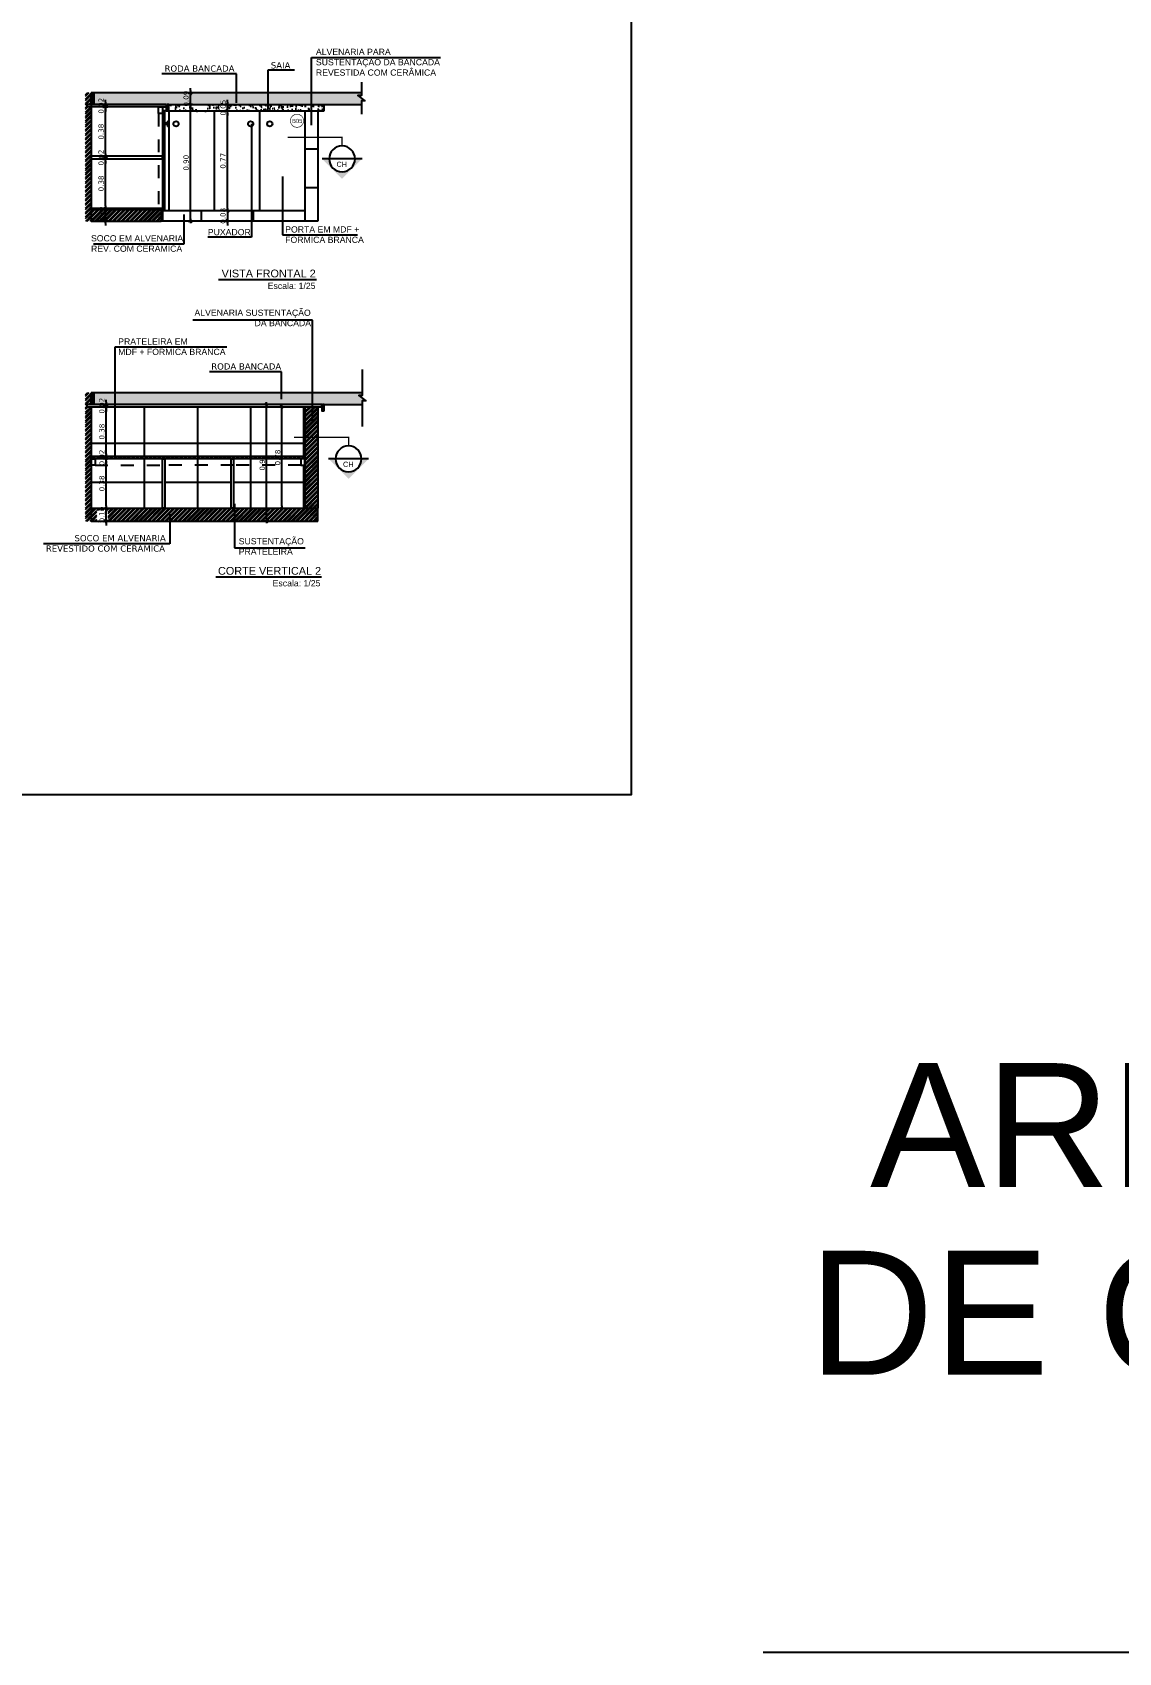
# Model space of a CAD drawing. Extents: x -36 to 357, y 137 to 237.
# Drawn here: x 20.68 to 29.06, y 136.71 to 149.22 of the extents above; entities that cross this region are included whole.
import ezdxf

# ---------------------------------------------------------------- set-up
doc = ezdxf.new("R2010")
doc.units = 0
doc.header["$LTSCALE"] = 0.01
doc.linetypes.add('DASHDOT', pattern=[25.4, 12.7, -6.35, 0, -6.35])
doc.linetypes.add('TRAÇO-2PTOS_P', pattern=[0.625, 0.25, -0.125, 0, -0.125, 0, -0.125])
doc.layers.get('0').update_dxf_attribs({"linetype": 'CONTINUOUS'})
doc.layers.get('DEFPOINTS').update_dxf_attribs({"linetype": 'CONTINUOUS'})
for name, color, linetype in [('01', 1, 'CONTINUOUS'), ('252', 252, 'CONTINUOUS'), ('A-AREAS', 2, 'CONTINUOUS'), ('A-COTAS', 1, 'CONTINUOUS'), ('A-HACHURAPARED', 254, 'CONTINUOUS'), ('A-PISOS-IDEN', 9, 'CONTINUOUS'), ('A-SIMBO', 2, 'CONTINUOUS'), ('A-SOLEIRA', 1, 'CONTINUOUS'), ('AR-CORTE', 1, 'CONTINUOUS'), ('ARQ-CTA-1_025', 1, 'CONTINUOUS'), ('ARQ-EQP-VISTA', 1, 'CONTINUOUS'), ('ARQ-HTC', 9, 'CONTINUOUS'), ('ARQ-SMB-1_025', 1, 'CONTINUOUS'), ('ARQ-SMB-1_100', 1, 'CONTINUOUS'), ('ARQ-TXT-1_025', 2, 'CONTINUOUS'), ('ARQ_CORTE1', 3, 'CONTINUOUS')]:
    doc.layers.add(name, color=color, linetype=linetype)
doc.styles.add('A16-E50', font='arial.ttf', dxfattribs={"height": 0.08})
doc.styles.add('ESC-50-A20', font='arial.ttf', dxfattribs={"height": 0.1})
doc.styles.add('FNDE Texto Cota 0025', font='verdana.ttf', dxfattribs={"height": 0.04})
doc.styles.get("Standard").update_dxf_attribs({"font": 'ARIALUNI.TTF'})
doc.dimstyles.new('FNDE 1-0025', dxfattribs={"dimscale": 5, "dimtxt": 0.04, "dimasz": 0.0035, "dimexe": 0.15, "dimexo": 0.15, "dimgap": 0.0025, "dimtad": 1, "dimzin": 1, "dimdsep": 46, "dimtxsty": 'FNDE Texto Cota 0025', "dimblk": 'tic', "dimcen": 0.015, "dimdle": 0.15, "dimse1": 1, "dimse2": 1, "dimclrd": 251, "dimclre": 251, "dimclrt": 256, "dimaunit": 1, "dimadec": 3, "dimazin": 0, "dimtfac": 1, "dimtix": 1, "dimtmove": 2, "dimatfit": 3, "dimfxl": 0.15, "dimtvp": 1, "dimtolj": 1, "dimtzin": 0, "dimarcsym": 0})
pattern_1 = [(45, (42.779333, -24.64981), (-0.0168379802, 0.0168379802), []), (45, (42.790558, -24.64981), (-0.0168379802, 0.0168379802), [])]

# ---------------------------------------------------------------- blocks, each defined once
blk = doc.blocks.new('tic')
at = {"color": 251}
for p, q in [((-1, 0), (1, 0)), ((0, -1), (0, 1))]:
    blk.add_line(p, q, dxfattribs=at)
blk.add_line((-0.6, -0.6), (0.6, 0.6))
blk = doc.blocks.new('FNDE-Ind Corte-1_025')
blk.add_hatch(color=251).paths.add_polyline_path([(242.46, -6.253), (242.514, -6.253, -1), (242.714, -6.253), (242.768, -6.253), (242.614, -6.099)])
at = {"color": 251, "linetype": 'Continuous'}
blk.add_line((242.768, -6.253), (242.46, -6.253), dxfattribs=at)
blk.add_circle((242.614, -6.253), 0.1, dxfattribs=at)
blk = doc.blocks.new('*D40')
at = {"layer": 'ARQ-CTA-1_025', "color": 251, "lineweight": -2}
blk.add_line((22.603, 145.565), (22.603, 146.311), dxfattribs=at)
at = {"layer": 'DEFPOINTS', "color": 0}
for p in [(22.603, 146.328), (22.78, 146.328, -2), (22.78, 145.548, -2)]:
    blk.add_point(p, dxfattribs=at)
at = {"layer": 'ARQ-CTA-1_025', "color": 251, "lineweight": -2, "xscale": 0.0175, "yscale": 0.0175, "zscale": 0.0175}
for p, rotation in [((22.603, 146.328), 90), ((22.603, 145.548), 270)]:
    blk.add_blockref('tic', p, dxfattribs=dict(at, rotation=rotation))
at = {"layer": 'ARQ-CTA-1_025', "insert": (22.57, 145.938), "char_height": 0.04, "attachment_point": 5, "rotation": 90, "style": 'FNDE Texto Cota 0025'}
blk.add_mtext('\\A1;0.78', dxfattribs=at)
blk = doc.blocks.new('*D41')
at = {"layer": 'ARQ-CTA-1_025', "color": 251, "lineweight": -2}
blk.add_line((22.484, 145.465), (22.484, 146.331), dxfattribs=at)
at = {"layer": 'DEFPOINTS', "color": 0}
for p in [(22.484, 146.348), (22.78, 146.348, -2), (22.88, 145.448, -2)]:
    blk.add_point(p, dxfattribs=at)
at = {"layer": 'ARQ-CTA-1_025', "color": 251, "lineweight": -2, "xscale": 0.0175, "yscale": 0.0175, "zscale": 0.0175}
for p, rotation in [((22.484, 146.348), 90), ((22.484, 145.448), 270)]:
    blk.add_blockref('tic', p, dxfattribs=dict(at, rotation=rotation))
at = {"layer": 'ARQ-CTA-1_025', "insert": (22.451, 145.898), "char_height": 0.04, "attachment_point": 5, "rotation": 90, "style": 'FNDE Texto Cota 0025'}
blk.add_mtext('\\A1;0.90', dxfattribs=at)
blk = doc.blocks.new('*D112')
at = {"layer": 'ARQ-CTA-1_025', "color": 251, "lineweight": -2}
for p, q in [((21.241, 147.881), (21.241, 147.899)), ((21.241, 147.764), (21.241, 147.864)), ((21.241, 147.746), (21.241, 147.729))]:
    blk.add_line(p, q, dxfattribs=at)
at = {"layer": 'DEFPOINTS', "color": 0}
for p in [(21.016, 147.864, -2), (21.241, 147.864), (21.016, 147.764, -2)]:
    blk.add_point(p, dxfattribs=at)
at = {"layer": 'ARQ-CTA-1_025', "color": 251, "lineweight": -2, "xscale": 0.0175, "yscale": 0.0175, "zscale": 0.0175}
for p, rotation in [((21.241, 147.864), 270), ((21.241, 147.764), 90)]:
    blk.add_blockref('tic', p, dxfattribs=dict(at, rotation=rotation))
at = {"layer": 'ARQ-CTA-1_025', "insert": (21.207, 147.814), "char_height": 0.04, "attachment_point": 5, "rotation": 90, "style": 'FNDE Texto Cota 0025'}
blk.add_mtext('\\A1;0.10', dxfattribs=at)
blk = doc.blocks.new('*D113')
at = {"layer": 'ARQ-CTA-1_025', "color": 251, "lineweight": -2}
blk.add_line((21.241, 147.881), (21.241, 148.227), dxfattribs=at)
at = {"layer": 'DEFPOINTS', "color": 0}
for p in [(21.176, 148.244, -2), (21.241, 148.244), (21.016, 147.864, -2)]:
    blk.add_point(p, dxfattribs=at)
at = {"layer": 'ARQ-CTA-1_025', "color": 251, "lineweight": -2, "xscale": 0.0175, "yscale": 0.0175, "zscale": 0.0175}
for p, rotation in [((21.241, 148.244), 90), ((21.241, 147.864), 270)]:
    blk.add_blockref('tic', p, dxfattribs=dict(at, rotation=rotation))
at = {"layer": 'ARQ-CTA-1_025', "insert": (21.207, 148.054), "char_height": 0.04, "attachment_point": 5, "rotation": 90, "style": 'FNDE Texto Cota 0025'}
blk.add_mtext('\\A1;0.38', dxfattribs=at)
blk = doc.blocks.new('*D114')
at = {"layer": 'ARQ-CTA-1_025', "color": 251, "lineweight": -2}
for p, q in [((21.241, 148.282), (21.241, 148.299)), ((21.241, 148.244), (21.241, 148.264)), ((21.241, 148.227), (21.241, 148.209))]:
    blk.add_line(p, q, dxfattribs=at)
at = {"layer": 'DEFPOINTS', "color": 0}
for p in [(21.176, 148.264, -2), (21.176, 148.244, -2), (21.241, 148.264)]:
    blk.add_point(p, dxfattribs=at)
at = {"layer": 'ARQ-CTA-1_025', "color": 251, "lineweight": -2, "xscale": 0.0175, "yscale": 0.0175, "zscale": 0.0175}
for p, rotation in [((21.241, 148.264), 270), ((21.241, 148.244), 90)]:
    blk.add_blockref('tic', p, dxfattribs=dict(at, rotation=rotation))
at = {"layer": 'ARQ-CTA-1_025', "insert": (21.207, 148.254), "char_height": 0.04, "attachment_point": 5, "rotation": 90, "style": 'FNDE Texto Cota 0025'}
blk.add_mtext('\\A1;0.02', dxfattribs=at)
blk = doc.blocks.new('*D115')
at = {"layer": 'ARQ-CTA-1_025', "color": 251, "lineweight": -2}
blk.add_line((21.241, 148.282), (21.241, 148.627), dxfattribs=at)
at = {"layer": 'DEFPOINTS', "color": 0}
for p in [(21.205, 148.644, -2), (21.241, 148.644), (21.176, 148.264, -2)]:
    blk.add_point(p, dxfattribs=at)
at = {"layer": 'ARQ-CTA-1_025', "color": 251, "lineweight": -2, "xscale": 0.0175, "yscale": 0.0175, "zscale": 0.0175}
for p, rotation in [((21.241, 148.644), 90), ((21.241, 148.264), 270)]:
    blk.add_blockref('tic', p, dxfattribs=dict(at, rotation=rotation))
at = {"layer": 'ARQ-CTA-1_025', "insert": (21.207, 148.454), "char_height": 0.04, "attachment_point": 5, "rotation": 90, "style": 'FNDE Texto Cota 0025'}
blk.add_mtext('\\A1;0.38', dxfattribs=at)
blk = doc.blocks.new('*D116')
at = {"layer": 'ARQ-CTA-1_025', "color": 251, "lineweight": -2}
for p, q in [((21.241, 148.682), (21.241, 148.699)), ((21.241, 148.644), (21.241, 148.664)), ((21.241, 148.627), (21.241, 148.609))]:
    blk.add_line(p, q, dxfattribs=at)
at = {"layer": 'DEFPOINTS', "color": 0}
for p in [(21.205, 148.664, -2), (21.205, 148.644, -2), (21.241, 148.664)]:
    blk.add_point(p, dxfattribs=at)
at = {"layer": 'ARQ-CTA-1_025', "color": 251, "lineweight": -2, "xscale": 0.0175, "yscale": 0.0175, "zscale": 0.0175}
for p, rotation in [((21.241, 148.664), 270), ((21.241, 148.644), 90)]:
    blk.add_blockref('tic', p, dxfattribs=dict(at, rotation=rotation))
at = {"layer": 'ARQ-CTA-1_025', "insert": (21.207, 148.654), "char_height": 0.04, "attachment_point": 5, "rotation": 90, "style": 'FNDE Texto Cota 0025'}
blk.add_mtext('\\A1;0.02', dxfattribs=at)
blk = doc.blocks.new('*D122')
at = {"layer": 'ARQ-CTA-1_025', "color": 251, "lineweight": -2}
for p, q in [((21.246, 145.565), (21.246, 145.583)), ((21.246, 145.448), (21.246, 145.548)), ((21.246, 145.43), (21.246, 145.413))]:
    blk.add_line(p, q, dxfattribs=at)
at = {"layer": 'DEFPOINTS', "color": 0}
for p in [(21.033, 145.548, -2), (21.246, 145.548), (21.033, 145.448, -2)]:
    blk.add_point(p, dxfattribs=at)
at = {"layer": 'ARQ-CTA-1_025', "color": 251, "lineweight": -2, "xscale": 0.0175, "yscale": 0.0175, "zscale": 0.0175}
for p, rotation in [((21.246, 145.548), 270), ((21.246, 145.448), 90)]:
    blk.add_blockref('tic', p, dxfattribs=dict(at, rotation=rotation))
at = {"layer": 'ARQ-CTA-1_025', "insert": (21.213, 145.498), "char_height": 0.04, "attachment_point": 5, "rotation": 90, "style": 'FNDE Texto Cota 0025'}
blk.add_mtext('\\A1;0.10', dxfattribs=at)
blk = doc.blocks.new('*D123')
at = {"layer": 'ARQ-CTA-1_025', "color": 251, "lineweight": -2}
blk.add_line((21.246, 145.565), (21.246, 145.91), dxfattribs=at)
at = {"layer": 'DEFPOINTS', "color": 0}
for p in [(21.063, 145.928, -2), (21.246, 145.928), (21.033, 145.548, -2)]:
    blk.add_point(p, dxfattribs=at)
at = {"layer": 'ARQ-CTA-1_025', "color": 251, "lineweight": -2, "xscale": 0.0175, "yscale": 0.0175, "zscale": 0.0175}
for p, rotation in [((21.246, 145.928), 90), ((21.246, 145.548), 270)]:
    blk.add_blockref('tic', p, dxfattribs=dict(at, rotation=rotation))
at = {"layer": 'ARQ-CTA-1_025', "insert": (21.213, 145.738), "char_height": 0.04, "attachment_point": 5, "rotation": 90, "style": 'FNDE Texto Cota 0025'}
blk.add_mtext('\\A1;0.38', dxfattribs=at)
blk = doc.blocks.new('*D124')
at = {"layer": 'ARQ-CTA-1_025', "color": 251, "lineweight": -2}
for p, q in [((21.246, 145.965), (21.246, 145.983)), ((21.246, 145.928), (21.246, 145.948)), ((21.246, 145.91), (21.246, 145.893))]:
    blk.add_line(p, q, dxfattribs=at)
at = {"layer": 'DEFPOINTS', "color": 0}
for p in [(21.033, 145.948, -2), (21.063, 145.928, -2), (21.246, 145.948)]:
    blk.add_point(p, dxfattribs=at)
at = {"layer": 'ARQ-CTA-1_025', "color": 251, "lineweight": -2, "xscale": 0.0175, "yscale": 0.0175, "zscale": 0.0175}
for p, rotation in [((21.246, 145.948), 270), ((21.246, 145.928), 90)]:
    blk.add_blockref('tic', p, dxfattribs=dict(at, rotation=rotation))
at = {"layer": 'ARQ-CTA-1_025', "insert": (21.213, 145.938), "char_height": 0.04, "attachment_point": 5, "rotation": 90, "style": 'FNDE Texto Cota 0025'}
blk.add_mtext('\\A1;0.02', dxfattribs=at)
blk = doc.blocks.new('*D125')
at = {"layer": 'ARQ-CTA-1_025', "color": 251, "lineweight": -2}
blk.add_line((21.246, 145.965), (21.246, 146.311), dxfattribs=at)
at = {"layer": 'DEFPOINTS', "color": 0}
for p in [(21.033, 146.328, -2), (21.246, 146.328), (21.033, 145.948, -2)]:
    blk.add_point(p, dxfattribs=at)
at = {"layer": 'ARQ-CTA-1_025', "color": 251, "lineweight": -2, "xscale": 0.0175, "yscale": 0.0175, "zscale": 0.0175}
for p, rotation in [((21.246, 146.328), 90), ((21.246, 145.948), 270)]:
    blk.add_blockref('tic', p, dxfattribs=dict(at, rotation=rotation))
at = {"layer": 'ARQ-CTA-1_025', "insert": (21.213, 146.138), "char_height": 0.04, "attachment_point": 5, "rotation": 90, "style": 'FNDE Texto Cota 0025'}
blk.add_mtext('\\A1;0.38', dxfattribs=at)
blk = doc.blocks.new('*D126')
at = {"layer": 'ARQ-CTA-1_025', "color": 251, "lineweight": -2}
for p, q in [((21.246, 146.366), (21.246, 146.383)), ((21.246, 146.328), (21.246, 146.348)), ((21.246, 146.311), (21.246, 146.293))]:
    blk.add_line(p, q, dxfattribs=at)
at = {"layer": 'DEFPOINTS', "color": 0}
for p in [(21.033, 146.328, -2), (21.053, 146.348, -2), (21.246, 146.348)]:
    blk.add_point(p, dxfattribs=at)
at = {"layer": 'ARQ-CTA-1_025', "color": 251, "lineweight": -2, "xscale": 0.0175, "yscale": 0.0175, "zscale": 0.0175}
for p, rotation in [((21.246, 146.348), 270), ((21.246, 146.328), 90)]:
    blk.add_blockref('tic', p, dxfattribs=dict(at, rotation=rotation))
at = {"layer": 'ARQ-CTA-1_025', "insert": (21.213, 146.338), "char_height": 0.04, "attachment_point": 5, "rotation": 90, "style": 'FNDE Texto Cota 0025'}
blk.add_mtext('\\A1;0.02', dxfattribs=at)
blk = doc.blocks.new('*D283')
at = {"layer": 'ARQ-CTA-1_025', "color": 251, "lineweight": -2}
for p, q in [((22.182, 148.681), (22.182, 148.699)), ((22.182, 148.614), (22.182, 148.664)), ((22.182, 148.596), (22.182, 148.579))]:
    blk.add_line(p, q, dxfattribs=at)
at = {"layer": 'DEFPOINTS', "color": 0}
for p in [(21.894, 148.664), (21.894, 148.614), (22.182, 148.664)]:
    blk.add_point(p, dxfattribs=at)
at = {"layer": 'ARQ-CTA-1_025', "color": 251, "lineweight": -2, "xscale": 0.0175, "yscale": 0.0175, "zscale": 0.0175}
for p, rotation in [((22.182, 148.664), 270), ((22.182, 148.614), 90)]:
    blk.add_blockref('tic', p, dxfattribs=dict(at, rotation=rotation))
at = {"layer": 'ARQ-CTA-1_025', "insert": (22.149, 148.639), "char_height": 0.04, "attachment_point": 5, "rotation": 90, "style": 'FNDE Texto Cota 0025'}
blk.add_mtext('\\A1;0.05', dxfattribs=at)
blk = doc.blocks.new('*D284')
at = {"layer": 'ARQ-CTA-1_025', "color": 251, "lineweight": -2}
for p, q in [((21.896, 148.772), (21.896, 148.789)), ((21.896, 148.664), (21.896, 148.754)), ((21.896, 148.647), (21.896, 148.629))]:
    blk.add_line(p, q, dxfattribs=at)
at = {"layer": 'DEFPOINTS', "color": 0}
for p in [(21.608, 148.754), (21.896, 148.754), (21.608, 148.664)]:
    blk.add_point(p, dxfattribs=at)
at = {"layer": 'ARQ-CTA-1_025', "color": 251, "lineweight": -2, "xscale": 0.0175, "yscale": 0.0175, "zscale": 0.0175}
for p, rotation in [((21.896, 148.754), 270), ((21.896, 148.664), 90)]:
    blk.add_blockref('tic', p, dxfattribs=dict(at, rotation=rotation))
at = {"layer": 'ARQ-CTA-1_025', "insert": (21.863, 148.709), "char_height": 0.04, "attachment_point": 5, "rotation": 90, "style": 'FNDE Texto Cota 0025'}
blk.add_mtext('\\A1;0.09', dxfattribs=at)
blk = doc.blocks.new('*D285')
at = {"layer": 'AR-CORTE', "color": 251, "lineweight": -2}
blk.add_line((22.182, 147.861), (22.182, 148.597), dxfattribs=at)
at = {"layer": 'DEFPOINTS', "color": 0}
for p in [(21.823, 148.614), (22.182, 148.614), (21.868, 147.844)]:
    blk.add_point(p, dxfattribs=at)
at = {"layer": 'AR-CORTE', "color": 251, "lineweight": -2, "xscale": 0.0175, "yscale": 0.0175, "zscale": 0.0175}
for p, rotation in [((22.182, 148.614), 90), ((22.182, 147.844), 270)]:
    blk.add_blockref('tic', p, dxfattribs=dict(at, rotation=rotation))
at = {"layer": 'AR-CORTE', "insert": (22.148, 148.229), "char_height": 0.04, "attachment_point": 5, "rotation": 90, "style": 'FNDE Texto Cota 0025'}
blk.add_mtext('\\A1;0.77', dxfattribs=at)
blk = doc.blocks.new('*D286')
at = {"layer": 'ARQ-CTA-1_025', "color": 251, "lineweight": -2}
blk.add_line((21.896, 147.781), (21.896, 148.646), dxfattribs=at)
at = {"layer": 'DEFPOINTS', "color": 0}
for p in [(21.896, 148.664), (22.019, 148.664), (22.019, 147.764)]:
    blk.add_point(p, dxfattribs=at)
at = {"layer": 'ARQ-CTA-1_025', "color": 251, "lineweight": -2, "xscale": 0.0175, "yscale": 0.0175, "zscale": 0.0175}
for p, rotation in [((21.896, 148.664), 90), ((21.896, 147.764), 270)]:
    blk.add_blockref('tic', p, dxfattribs=dict(at, rotation=rotation))
at = {"layer": 'ARQ-CTA-1_025', "insert": (21.863, 148.214), "char_height": 0.04, "attachment_point": 5, "rotation": 90, "style": 'FNDE Texto Cota 0025'}
blk.add_mtext('\\A1;0.90', dxfattribs=at)
blk = doc.blocks.new('*D287')
at = {"layer": 'AR-CORTE', "color": 251, "lineweight": -2}
for p, q in [((22.182, 147.861), (22.182, 147.879)), ((22.182, 147.844), (22.182, 147.764)), ((22.182, 147.746), (22.182, 147.729))]:
    blk.add_line(p, q, dxfattribs=at)
at = {"layer": 'DEFPOINTS', "color": 0}
for p in [(22.182, 147.764), (22.233, 147.764), (22.643, 147.844)]:
    blk.add_point(p, dxfattribs=at)
at = {"layer": 'AR-CORTE', "color": 251, "lineweight": -2, "xscale": 0.0175, "yscale": 0.0175, "zscale": 0.0175}
for p, rotation in [((22.182, 147.844), 270), ((22.182, 147.764), 90)]:
    blk.add_blockref('tic', p, dxfattribs=dict(at, rotation=rotation))
at = {"layer": 'AR-CORTE', "insert": (22.148, 147.804), "char_height": 0.04, "attachment_point": 5, "rotation": 90, "style": 'FNDE Texto Cota 0025'}
blk.add_mtext('\\A1;0.08', dxfattribs=at)

msp = doc.modelspace()

# ---------------------------------------------------------------- hatches: boundary and pattern name
at = {"layer": '01'}
h = msp.add_hatch(dxfattribs=at)
h.set_pattern_fill('ANSI32', color=251, scale=0.0025)
h.set_pattern_definition([(45, (42.779333, -24.754366), (-0.0168379802, 0.0168379802), []), (45, (42.790558, -24.754366), (-0.0168379802, 0.0168379802), [])])
h.paths.add_polyline_path([(21.13, 148.0442), (21.13, 148.0442), (21.13, 148.2442), (21.13, 148.6443), (21.1, 148.6443), (21.1, 148.6643), (21.13, 148.6643), (21.13, 148.6743), (21.13, 148.7564), (21.0865, 148.7564), (21.0865, 147.764), (21.13, 147.764)])
h = msp.add_hatch(dxfattribs=at)
h.set_pattern_fill('ANSI31', color=251, scale=0.003)
h.set_pattern_definition([(45, (45.01056, -27.731217), (-0.0067351921, 0.0067351921), [])])
h.paths.add_polyline_path([(21.7, 148.6143), (21.68, 148.6143), (21.68, 147.844), (21.7, 147.844)])
h = msp.add_hatch(dxfattribs=at)
h.set_pattern_fill('ANSI32', color=251, scale=0.0025)
h.set_pattern_definition([(45, (-4.465995, -5.021626), (-0.0168379802, 0.0168379802), []), (45, (-4.45477, -5.021626), (-0.0168379802, 0.0168379802), [])])
h.paths.add_polyline_path([(21.13, 147.854), (21.13, 147.764), (21.67, 147.764), (21.67, 147.854)])
h = msp.add_hatch(dxfattribs=at)
h.set_pattern_fill('ANSI32', color=251, scale=0.0025)
h.set_pattern_definition([(45, (42.779333, -27.070668), (-0.0168379802, 0.0168379802), []), (45, (42.790558, -27.070668), (-0.0168379802, 0.0168379802), [])])
h.paths.add_polyline_path([(21.13, 145.7279), (21.13, 145.7279), (21.13, 145.9279), (21.13, 146.328), (21.1, 146.328), (21.1, 146.348), (21.13, 146.348), (21.13, 146.358), (21.13, 146.4401), (21.0865, 146.4401), (21.0865, 145.4477), (21.13, 145.4477)])
h = msp.add_hatch(dxfattribs=at)
h.set_pattern_fill('ANSI32', color=251, scale=0.0025)
h.set_pattern_definition(pattern_1)
h.paths.add_polyline_path([(22.88, 146.0948), (22.78, 146.0948), (22.78, 145.5477), (22.88, 145.5477)])
h.paths.add_polyline_path([(22.88, 146.328), (22.78, 146.328), (22.78, 146.0948), (22.88, 146.0948)])
h = msp.add_hatch(dxfattribs=at)
h.set_pattern_fill('ANSI32', color=251, scale=0.0025)
h.set_pattern_definition(pattern_1)
h.paths.add_polyline_path([(22.78, 145.9479), (21.13, 145.9479), (21.13, 145.9279), (22.78, 145.9279)])
h.paths.add_polyline_path([(21.2614, 145.91), (21.2614, 145.965), (21.1745, 145.965), (21.1745, 145.91)], flags=9)
h.paths.add_polyline_path([(22.6109, 145.8924), (22.6109, 145.9824), (22.524, 145.9824), (22.524, 145.8924)], flags=9)
h.paths.add_polyline_path([(22.4921, 145.8532), (22.4921, 145.9431), (22.4053, 145.9431), (22.4053, 145.8532)], flags=9)
h = msp.add_hatch(dxfattribs=at)
h.set_pattern_fill('ANSI32', color=251, scale=0.0025)
h.set_pattern_definition(pattern_1)
h.paths.add_polyline_path([(22.88, 145.5477), (22.86, 145.5477), (21.13, 145.5477), (21.13, 145.4477), (22.88, 145.4477)])
h.paths.add_polyline_path([(21.2614, 145.4408), (21.2614, 145.5307), (21.1745, 145.5307), (21.1745, 145.4408)])
at = {"layer": 'A-HACHURAPARED'}
h = msp.add_hatch(dxfattribs=at)
h.set_pattern_fill('AR-SAND', color=252, scale=0.001, angle=180)
h.set_pattern_definition([(217.5, (42.779333, -24.754366), (0.001600031, -0.048941324), [0, -0.038608, 0, -0.04318, 0, -0.041275]), (187.5, (42.77933, -24.754366), (-0.044952328, -0.07168251), [0, -0.020828, 0, -0.034798, 0, -0.013335]), (147.5, (42.810575, -24.754366), (-0.079099237, -0.000143718), [0, -0.0127, 0, -0.04572, 0, -0.05969]), (137.5, (42.810575, -24.754366), (-0.076355645, -0.022292932), [0, -0.00635, 0, -0.029972, 0, -0.03429])])
h.paths.add_polyline_path([(23.1956, 148.7322), (23.2231, 148.7322), (23.2231, 148.7543), (21.145, 148.7543, -0.4142135), (21.15, 148.7493), (21.15, 148.6643), (21.71, 148.6643), (21.71, 148.6143), (21.725, 148.6143, 0.4142136), (21.73, 148.6193), (21.73, 148.6593, 0.4142136), (21.725, 148.6643), (22.95, 148.6643), (23.2231, 148.6643), (23.2231, 148.6912), (23.2507, 148.6912)])
h.paths.add_polyline_path([(21.2614, 148.6265), (21.2614, 148.6814), (21.1745, 148.6814), (21.1745, 148.6265)], flags=25)
h.paths.add_polyline_path([(22.0272, 148.6818), (22.0272, 148.7368), (21.9403, 148.7368), (21.9403, 148.6818)], flags=24)
h = msp.add_hatch(dxfattribs=at)
h.set_pattern_fill('AR-SAND', color=252, scale=0.001, angle=180)
h.set_pattern_definition([(217.5, (76.133346, -15.95451), (0.001600031, -0.048941324), [0, -0.038608, 0, -0.04318, 0, -0.041275]), (187.5, (76.133346, -15.95451), (-0.044952328, -0.07168251), [0, -0.020828, 0, -0.034798, 0, -0.013335]), (147.5, (76.16459, -15.95451), (-0.079099237, -0.000143718), [0, -0.0127, 0, -0.04572, 0, -0.05969]), (137.5, (76.16459, -15.95451), (-0.076355645, -0.022292932), [0, -0.00635, 0, -0.029972, 0, -0.03429])])
edge = h.paths.add_edge_path()
edge.add_line((22.93, 148.6643), (22.88, 148.6643))
edge.add_line((22.88, 148.6643), (21.725, 148.6643))
edge.add_arc((21.725, 148.6593), 0.005, 0, 90, ccw=False)
edge.add_line((21.73, 148.6593), (21.73, 148.6193))
edge.add_arc((21.725, 148.6193), 0.005, -90, 0, ccw=False)
edge.add_line((21.725, 148.6143), (22.93, 148.6143))
edge.add_line((22.93, 148.6143), (22.93, 148.6643))
h.paths.add_polyline_path([(22.0275, 148.6109), (22.0275, 148.6659), (21.9407, 148.6659), (21.9407, 148.6109)])
h = msp.add_hatch(dxfattribs=at)
h.set_pattern_fill('AR-SAND', color=252, scale=0.001, angle=180)
h.set_pattern_definition([(217.5, (42.779333, -24.64981), (0.001600031, -0.048941324), [0, -0.038608, 0, -0.04318, 0, -0.041275]), (187.5, (42.77933, -24.64981), (-0.044952328, -0.07168251), [0, -0.020828, 0, -0.034798, 0, -0.013335]), (147.5, (42.810575, -24.64981), (-0.079099237, -0.000143718), [0, -0.0127, 0, -0.04572, 0, -0.05969]), (137.5, (42.810575, -24.64981), (-0.076355645, -0.022292932), [0, -0.00635, 0, -0.029972, 0, -0.03429])])
h.paths.add_polyline_path([(23.1956, 146.4159), (23.2231, 146.4159), (23.2231, 146.438), (21.145, 146.438, -0.4142135), (21.15, 146.433), (21.15, 146.348), (22.93, 146.348), (23.2231, 146.348), (23.2231, 146.3749), (23.2507, 146.3749)])
at = {"layer": 'ARQ-HTC'}
for points in [[(21.15, 148.7493, 0.4142135), (21.145, 148.7543), (21.13, 148.7543), (21.13, 148.6643), (21.15, 148.6643)], [(21.105, 148.6643), (21.1, 148.6643), (21.1, 148.6443), (21.105, 148.6443)], [(21.73, 148.6593, 0.4142136), (21.725, 148.6643), (21.715, 148.6643), (21.71, 148.6643), (21.71, 148.6143), (21.725, 148.6143, 0.4142136), (21.73, 148.6193)], [(21.15, 146.433, 0.4142135), (21.145, 146.438), (21.13, 146.438), (21.13, 146.348), (21.15, 146.348)], [(22.93, 146.348), (21.1, 146.348), (21.1, 146.328), (22.93, 146.328)], [(22.93, 146.343, 0.4142136), (22.925, 146.348), (22.915, 146.348), (22.91, 146.348), (22.91, 146.298), (22.925, 146.298, 0.4142136), (22.93, 146.303)]]:
    msp.add_hatch(color=256, dxfattribs=at).paths.add_polyline_path(points)
h = msp.add_hatch(color=256, dxfattribs=at)
h.paths.add_polyline_path([(21.71, 148.6643), (21.13, 148.6643), (21.13, 148.6443), (21.71, 148.6443)])
h.paths.add_polyline_path([(21.13, 148.6643), (21.105, 148.6643), (21.105, 148.6443), (21.13, 148.6443)])
at = {"layer": 'ARQ-SMB-1_100'}
h = msp.add_hatch(color=252, dxfattribs=at)
edge = h.paths.add_edge_path()
edge.add_arc((22.7192, 148.5379), 0.0536, 0, 360)
edge = h.paths.add_edge_path(flags=17)
edge.add_arc((22.7192, 148.5379), 0.0489, 0, 360)

# ---------------------------------------------------------------- linework, layer by layer
at = {"color": 2}
msp.add_line((22.93, 148.6143), (22.93, 148.6643), dxfattribs=at)
at = {"linetype": 'DASHDOT', "ltscale": 200}
msp.add_lwpolyline([(-36.2842, 236.913), (357.1178, 236.913), (357.1178, 136.7113), (-36.2842, 136.7113)], close=True, dxfattribs=at)
at = {"elevation": 2}
msp.add_lwpolyline([(15.4115, 153.9546), (25.2977, 153.9546), (25.2977, 143.3334), (15.4115, 143.3334)], close=True, dxfattribs=at)
at = {"layer": '01', "ltscale": 10}
for p, q in [((23.2158, 148.7543), (21.13, 148.7543)), ((22.93, 148.6643), (23.2158, 148.6643)), ((23.2231, 146.438), (21.13, 146.438)), ((22.91, 146.348), (23.2231, 146.348))]:
    msp.add_line(p, q, dxfattribs=at)
at = {"layer": '01'}
for p, q in [((21.13, 148.6743), (21.13, 147.764)), ((21.13, 148.6743), (21.13, 147.854)), ((21.71, 148.6143), (21.7, 148.6143))]:
    msp.add_line(p, q, dxfattribs=at)
at = {"layer": '01', "linetype": 'TRAÇO-2PTOS_P', "ltscale": 10}
for p, q in [((21.65, 148.5943), (21.65, 147.864)), ((21.16, 145.8779), (21.66, 145.8779)), ((22.23, 145.8779), (21.68, 145.8779)), ((22.75, 145.8779), (22.25, 145.8779))]:
    msp.add_line(p, q, dxfattribs=at)
at = {"layer": '01', "color": 253}
for p, q in [((21.54, 146.328), (21.54, 145.9479)), ((21.95, 146.328), (21.95, 145.9479)), ((22.36, 146.328), (22.36, 145.9479)), ((22.77, 146.328), (22.77, 145.9479)), ((21.13, 146.0477), (22.78, 146.0477)), ((21.54, 145.9279), (21.54, 145.5477)), ((21.95, 145.9279), (21.95, 145.5477)), ((22.36, 145.9279), (22.36, 145.5477)), ((22.77, 145.8779), (22.77, 145.5477)), ((21.135, 145.7477), (21.68, 145.7477)), ((21.7, 145.7477), (22.21, 145.7477)), ((22.23, 145.7477), (22.78, 145.7477))]:
    msp.add_line(p, q, dxfattribs=at)
at = {"layer": '01'}
msp.add_lwpolyline([(21.68, 148.6443), (21.68, 148.5943), (21.65, 148.5943), (21.65, 148.6443), (21.71, 148.6443)], dxfattribs=at)
at = {"layer": '01', "color": 251}
msp.add_lwpolyline([(21.13, 148.2442), (21.68, 148.2442), (21.68, 148.2642), (21.13, 148.2642)], close=True, dxfattribs=at)
at = {"layer": '01', "linetype": 'TRAÇO-2PTOS_P', "ltscale": 10}
for points in [[(21.16, 145.9279), (21.16, 145.8779), (21.13, 145.8779), (21.13, 145.9279), (21.16, 145.9279)], [(22.75, 145.9279), (22.75, 145.8779), (22.78, 145.8779), (22.78, 145.9279), (22.75, 145.9279)]]:
    msp.add_lwpolyline(points, dxfattribs=at)
at = {"layer": '252', "color": 252}
for p, q in [((22.88, 148.319, -0.0402), (22.78, 148.319, -0.0402)), ((22.88, 148.019, -0.0402), (22.78, 148.019, -0.0402)), ((21.98, 147.844), (21.98, 147.764)), ((22.38, 147.844), (22.38, 147.764)), ((22.78, 147.844), (22.78, 147.764))]:
    msp.add_line(p, q, dxfattribs=at)
at = {"layer": 'A-AREAS'}
msp.add_line((21.7, 148.6143), (21.68, 148.6143), dxfattribs=at)
for points in [[(21.68, 147.844), (21.7, 147.844), (21.7, 148.6143), (21.68, 148.6143)], [(22.78, 145.9279), (21.13, 145.9279), (21.13, 145.9479), (22.78, 145.9479)]]:
    msp.add_lwpolyline(points, close=True, dxfattribs=at)
at = {"layer": 'A-COTAS'}
for p, q in [((21.73, 148.6143), (21.73, 147.844)), ((22.08, 148.6143), (22.08, 147.844)), ((22.43, 148.6143), (22.43, 147.844)), ((21.7199, 148.5193), (21.7, 148.5193)), ((21.7199, 148.5093), (21.7, 148.5093)), ((21.7199, 148.5344), (21.7199, 148.4942)), ((21.7279, 148.5264), (21.7279, 148.5022))]:
    msp.add_line(p, q, dxfattribs=at)
for centre in [(21.7852, 148.5143), (21.7852, 148.5143), (22.3613, 148.5143), (22.3613, 148.5143), (22.5089, 148.5143)]:
    msp.add_circle(centre, 0.0201, dxfattribs=at)
for centre, start, end in [((21.7199, 148.5264), 0, 90), ((21.7199, 148.5022), 270, 0)]:
    msp.add_arc(centre, 0.008, start, end, dxfattribs=at)
at = {"layer": 'A-PISOS-IDEN', "color": 1}
for p, q in [((21.13, 147.864), (21.68, 147.864)), ((21.68, 147.844), (21.68, 147.764))]:
    msp.add_line(p, q, dxfattribs=at)
at = {"layer": 'A-SIMBO', "color": 2, "linetype": 'ByBlock'}
for points in [[(23.2158, 148.8348), (23.2158, 148.7322), (23.1882, 148.7322), (23.2433, 148.6912), (23.2158, 148.6912), (23.2158, 148.588)], [(23.2231, 146.6169), (23.2231, 146.4159), (23.1956, 146.4159), (23.2507, 146.3749), (23.2231, 146.3749), (23.2231, 146.1777)]]:
    msp.add_lwpolyline(points, dxfattribs=at)
at = {"layer": 'A-SOLEIRA'}
for p, q in [((22.114, 147.3121), (22.8696, 147.3121)), ((22.093, 145.0161), (22.9077, 145.0161))]:
    msp.add_line(p, q, dxfattribs=at)
at = {"layer": 'AR-CORTE', "color": 2}
for p, q in [((21.725, 148.6643), (22.93, 148.6643)), ((21.725, 148.6143), (22.93, 148.6143)), ((22.78, 148.6143), (22.78, 147.844)), ((22.88, 148.6143), (22.88, 147.764)), ((21.68, 147.864), (21.68, 147.764)), ((22.88, 147.764), (21.67, 147.764)), ((21.7, 147.844), (22.78, 147.844))]:
    msp.add_line(p, q, dxfattribs=at)
at = {"layer": 'ARQ-EQP-VISTA'}
for points in [[(21.7, 145.5477), (21.68, 145.5477), (21.68, 145.9279), (21.7, 145.9279)], [(22.23, 145.5477), (22.21, 145.5477), (22.21, 145.9279), (22.23, 145.9279)]]:
    msp.add_lwpolyline(points, close=True, dxfattribs=at)
at = {"layer": 'ARQ-SMB-1_025', "color": 251, "linetype": 'DASHDOT', "ltscale": 0.15, "elevation": 0.0016}
for points in [[(23.0669, 148.3434, 0.01, 0.01, 0), (23.0669, 148.4111, 0.01, 0.01, 0), (22.6466, 148.4111, 0, 0, 0)], [(23.1169, 146.0271, 0.01, 0.01, 0), (23.1169, 146.0948, 0.01, 0.01, 0), (22.6966, 146.0948, 0, 0, 0)]]:
    msp.add_lwpolyline(points, format="xyseb", dxfattribs=at)
at = {"layer": 'ARQ_CORTE1'}
for p, q in [((21.13, 148.6643), (21.13, 148.7543)), ((21.13, 148.7543), (21.145, 148.7543)), ((21.15, 148.7493), (21.15, 148.6643)), ((21.1, 148.6443), (21.1, 148.6643)), ((21.13, 147.854), (21.67, 147.854)), ((21.13, 147.764), (21.67, 147.764)), ((21.67, 147.854), (21.67, 147.764)), ((21.13, 146.348), (21.13, 146.438)), ((21.13, 146.438), (21.145, 146.438)), ((21.13, 146.358), (21.13, 146.348)), ((21.15, 146.433), (21.15, 146.348)), ((21.1, 146.328), (21.1, 146.348)), ((21.13, 146.328), (21.13, 145.4477)), ((22.78, 146.328), (22.78, 145.5477)), ((22.88, 146.328), (22.88, 145.5477)), ((22.91, 146.328), (22.91, 146.348)), ((21.13, 145.5477), (22.88, 145.5477)), ((22.88, 145.4477), (22.88, 145.5477)), ((21.13, 145.4477), (22.88, 145.4477))]:
    msp.add_line(p, q, dxfattribs=at)
at = {"layer": 'ARQ_CORTE1', "extrusion": (0, 0, -1)}
for p, q in [((21.71, 148.6643), (21.1, 148.6643)), ((21.71, 148.6443), (21.1, 148.6443)), ((21.7099, 148.6443), (21.1, 148.6443)), ((22.91, 146.348), (21.1, 146.348)), ((22.91, 146.328), (21.1, 146.328))]:
    msp.add_line(p, q, dxfattribs=at)
at = {"layer": 'ARQ_CORTE1'}
for points in [[(21.71, 148.6643), (21.71, 148.6143), (21.725, 148.6143, 0.4142136), (21.73, 148.6193), (21.73, 148.6593, 0.4142136), (21.725, 148.6643), (21.715, 148.6643)], [(22.91, 146.348), (22.91, 146.298), (22.925, 146.298, 0.4142136), (22.93, 146.303), (22.93, 146.343, 0.4142136), (22.925, 146.348), (22.915, 146.348)]]:
    msp.add_lwpolyline(points, format="xyb", dxfattribs=at)
for centre in [(21.145, 148.7493), (21.145, 146.433)]:
    msp.add_arc(centre, 0.005, 0, 90, dxfattribs=at)

# ---------------------------------------------------------------- block references
at = {"layer": 'ARQ-SMB-1_025', "xscale": -1, "rotation": 180}
for p in [(-219.547, 141.9909, 0.0016), (-219.497, 139.6746, 0.0016)]:
    msp.add_blockref('FNDE-Ind Corte-1_025', p, dxfattribs=at)

# ---------------------------------------------------------------- texts
for s, p in [('ARMÁRIOS', (27.1428, 140.305)), ('DE COZINHA', (26.669, 138.8562))]:
    msp.add_text(s, height=0.95734).set_placement(p)
at = {"layer": 'ARQ-SMB-1_100', "style": 'A16-E50'}
msp.add_attdef('B05', (22.6813, 148.5209, 2), '', height=0.0319, dxfattribs=at)
at = {"layer": 'ARQ-TXT-1_025', "char_height": 0.048, "attachment_point": 1, "style": 'ESC-50-A20'}
for s, width, insert in [('{\\fVerdana|b0|i0|c0|p34;SAIA}', 8.528178, (22.5171, 148.9899)), ('{\\fVerdana|b0|i0|c0|p34;RODA BANCADA}', 0.570352, (21.6963, 148.9652)), ('{\\fVerdana|b0|i0|c0|p34;RODA BANCADA}', 0.577024, (22.0569, 146.665, 2)), ('\\pi0.28127;{\\fVerdana|b0|i0|c0|p34;SOCO EM ALVENARIA \\P\\pi0.059834;REVESTIDO COM CERÂMICA}', 1.017782, (20.7203, 145.3395, 2))]:
    msp.add_mtext_dynamic_manual_height_columns(s, width=width, gutter_width=0.5, heights=[0], dxfattribs=dict(at, insert=insert))
for s, insert, width in [('ALVENARIA PARA SUSTENTAÇÃO DA BANCADA REVESTIDA COM CERÂMICA', (22.8651, 149.0941), 1.059994), ('SOCO EM ALVENARIA \\PREV. COM CERÂMICA', (21.1289, 147.6546, 2), 8.528178), ('PUXADOR', (22.0305, 147.702, 2), 8.528178), ('PORTA EM MDF + \\PFÓRMICA BRANCA', (22.628, 147.7232, 2), 8.528178), ('\\pi0.077724;ALVENARIA SUSTENTAÇÃO \\P\\pi0.54184;DA BANCADA ', (21.8497, 147.08, 2), 0.972731), ('\\PPRATELEIRA EM \\PMDF + FÓRMICA BRANCA', (21.3388, 146.9378, -3.9645), 0.872743), ('SUSTENTAÇÃO \\PPRATELEIRA', (22.2694, 145.3156, 2), 8.528178)]:
    msp.add_mtext(s, dxfattribs=dict(at, insert=insert, width=width))
at = {"layer": 'ARQ-TXT-1_025', "extrusion": (0, 0, -1), "char_height": 0.04, "width": 2.132044, "attachment_point": 1, "text_direction": (1, 0, 0), "style": 'ESC-50-A20'}
for insert in [(23.0245, 148.1823, 0.0016), (23.0745, 145.866, 0.0016)]:
    msp.add_mtext('CH', dxfattribs=dict(at, insert=insert))
at = {"layer": 'ARQ-TXT-1_025', "color": 3, "attachment_point": 7, "style": 'ESC-50-A20'}
for s, insert, char_height, width in [('\\pi0.084993;VISTA FRONTAL 2', (22.0522, 147.3281, -0.9815), 0.06, 0.806794), ('\\pi0.22439;Escala: 1/25', (22.2686, 147.2387, 0.8006), 0.048, 0.585435), ('\\pi0.018936;CORTE VERTICAL 2', (22.0902, 145.0322, -0.9815), 0.06, 0.806794), ('\\pi0.22439;Escala: 1/25', (22.3067, 144.9428, 0.8006), 0.048, 0.585435)]:
    msp.add_mtext(s, dxfattribs=dict(at, insert=insert, char_height=char_height, width=width))

# ---------------------------------------------------------------- dimensions: what is measured, and where the dimension line sits
at = {"layer": 'AR-CORTE', "color": 2}
for base, p1, p2, picture, middle in [((22.1816, 148.6143), (21.8679, 147.844), (21.8234, 148.6143), '*D285', (22.1483, 148.2292)), ((22.1816, 147.764), (22.6433, 147.844), (22.2333, 147.764), '*D287', (22.1482, 147.804))]:
    dim = msp.add_linear_dim(base=base, p1=p1, p2=p2, angle=90, dimstyle='FNDE 1-0025', dxfattribs=at)
    dim.commit()
    dim.dimension.update_dxf_attribs({"geometry": picture, "text_midpoint": middle})
at = {"layer": 'ARQ-CTA-1_025'}
for p1, p2, picture, middle in [((21.6078, 148.6643), (21.6078, 148.7543), '*D284', (21.8625, 148.7093)), ((21.894, 148.614), (21.894, 148.664), '*D283', (22.1487, 148.639))]:
    dim = msp.add_aligned_dim(p1=p1, p2=p2, distance=-0.288, dimstyle='FNDE 1-0025', dxfattribs=at)
    dim.commit()
    dim.dimension.update_dxf_attribs({"geometry": picture, "text_midpoint": middle})
for base, p1, p2, picture, middle in [((21.2407, 148.6443, 2), (21.176, 148.2642), (21.2046, 148.6443), '*D115', (21.2073, 148.4542, 2)), ((21.2407, 148.6643, 2), (21.2046, 148.6443), (21.2046, 148.6643), '*D116', (21.2074, 148.6543, 2)), ((21.8962, 148.664), (22.019, 147.764), (22.0193, 148.664), '*D286', (21.8629, 148.214)), ((21.2407, 148.2442, 2), (21.0157, 147.864), (21.176, 148.2442), '*D113', (21.2073, 148.0541, 2)), ((21.2407, 148.2642, 2), (21.176, 148.2442), (21.176, 148.2642), '*D114', (21.2074, 148.2542, 2)), ((21.2407, 147.864, 2), (21.0157, 147.764), (21.0157, 147.864), '*D112', (21.2074, 147.814, 2)), ((21.2462, 146.348, 2), (21.0327, 146.328), (21.0527, 146.348), '*D126', (21.2128, 146.338, 2)), ((22.4843, 146.348, 2), (22.88, 145.4477), (22.78, 146.348), '*D41', (22.451, 145.8979, 2)), ((21.2462, 146.328, 2), (21.0327, 145.9479), (21.0327, 146.328), '*D125', (21.2128, 146.1379, 2)), ((22.6032, 146.328, 2), (22.78, 145.5477), (22.78, 146.328), '*D40', (22.5698, 145.9379, 2)), ((21.2462, 145.9479, 2), (21.0627, 145.9279), (21.0327, 145.9479), '*D124', (21.2128, 145.9379, 2)), ((21.2462, 145.9279, 2), (21.0327, 145.5477), (21.0627, 145.9279), '*D123', (21.2128, 145.7378, 2)), ((21.2462, 145.5477, 2), (21.0327, 145.4477), (21.0327, 145.5477), '*D122', (21.2129, 145.4977, 2))]:
    dim = msp.add_linear_dim(base=base, p1=p1, p2=p2, angle=90, dimstyle='FNDE 1-0025', dxfattribs=at)
    dim.commit()
    dim.dimension.update_dxf_attribs({"geometry": picture, "text_midpoint": middle})

# ---------------------------------------------------------------- leaders
at = {"layer": 'ARQ-SMB-1_025', "ltscale": 10}
for points in [[(22.831, 148.5047), (22.831, 149.0257), (23.8262, 149.0257)], [(22.252, 148.6758, -0.9815), (22.252, 148.9004, -0.9815), (21.6745, 148.9004, -0.9815)], [(22.4962, 148.6263, -3.9645), (22.4962, 148.9305, -3.9645), (22.7006, 148.9305, -3.9645)], [(22.3668, 148.5143, 2), (22.3668, 147.6399, 2), (22.0313, 147.6399, 2)], [(22.608, 148.1074, 2), (22.608, 147.6574, 2), (23.1858, 147.6574, 2)], [(21.8448, 147.8151, 2), (21.8448, 147.5863, 2), (21.1489, 147.5863, 2)], [(22.8387, 146.2037, 2), (22.8387, 146.9984, 2), (21.915, 146.9984, 2)], [(21.3155, 145.9435, -3.9645), (21.3155, 146.7934, -3.9645), (22.1781, 146.7934, -3.9645)], [(22.5998, 146.3886, 1.0185), (22.5998, 146.6002, 1.0185), (22.0434, 146.6002, 1.0185)], [(21.7381, 145.5013, 1.057), (21.7381, 145.2725, 1.057), (20.763, 145.2725, 1.057)], [(22.2377, 145.5795, 2), (22.2377, 145.2412, 2), (22.783, 145.2412, 2)]]:
    msp.add_leader(points, dimstyle='FNDE 1-0025', override={"dimlfac": 100, "dimclrd": 252, "dimclre": 252}, dxfattribs=at)

doc.saveas('drawing.dxf')
